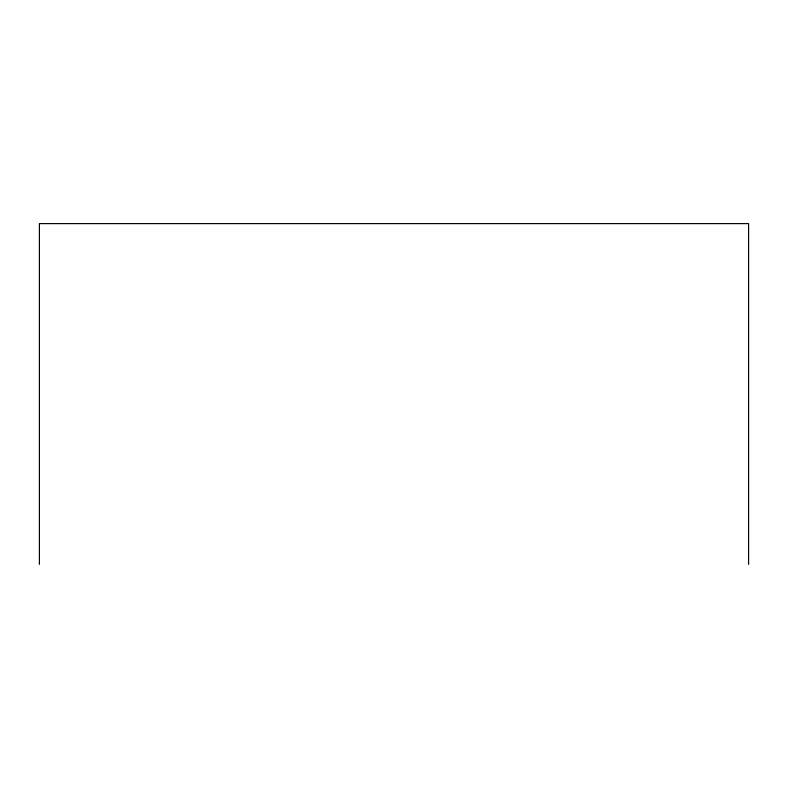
<?xml version="1.0" encoding="UTF-8"?>
<svg xmlns="http://www.w3.org/2000/svg" width="788" height="788" viewBox="0 0 788 788"><rect width="100%" height="100%" fill="white"/><g stroke="black" fill="none" stroke-linecap="round" stroke-linejoin="round"><path stroke-width="1.18" d="M748.6 564.385L748.6 223.615L39.4 223.615L39.4 564.385"/></g></svg>
